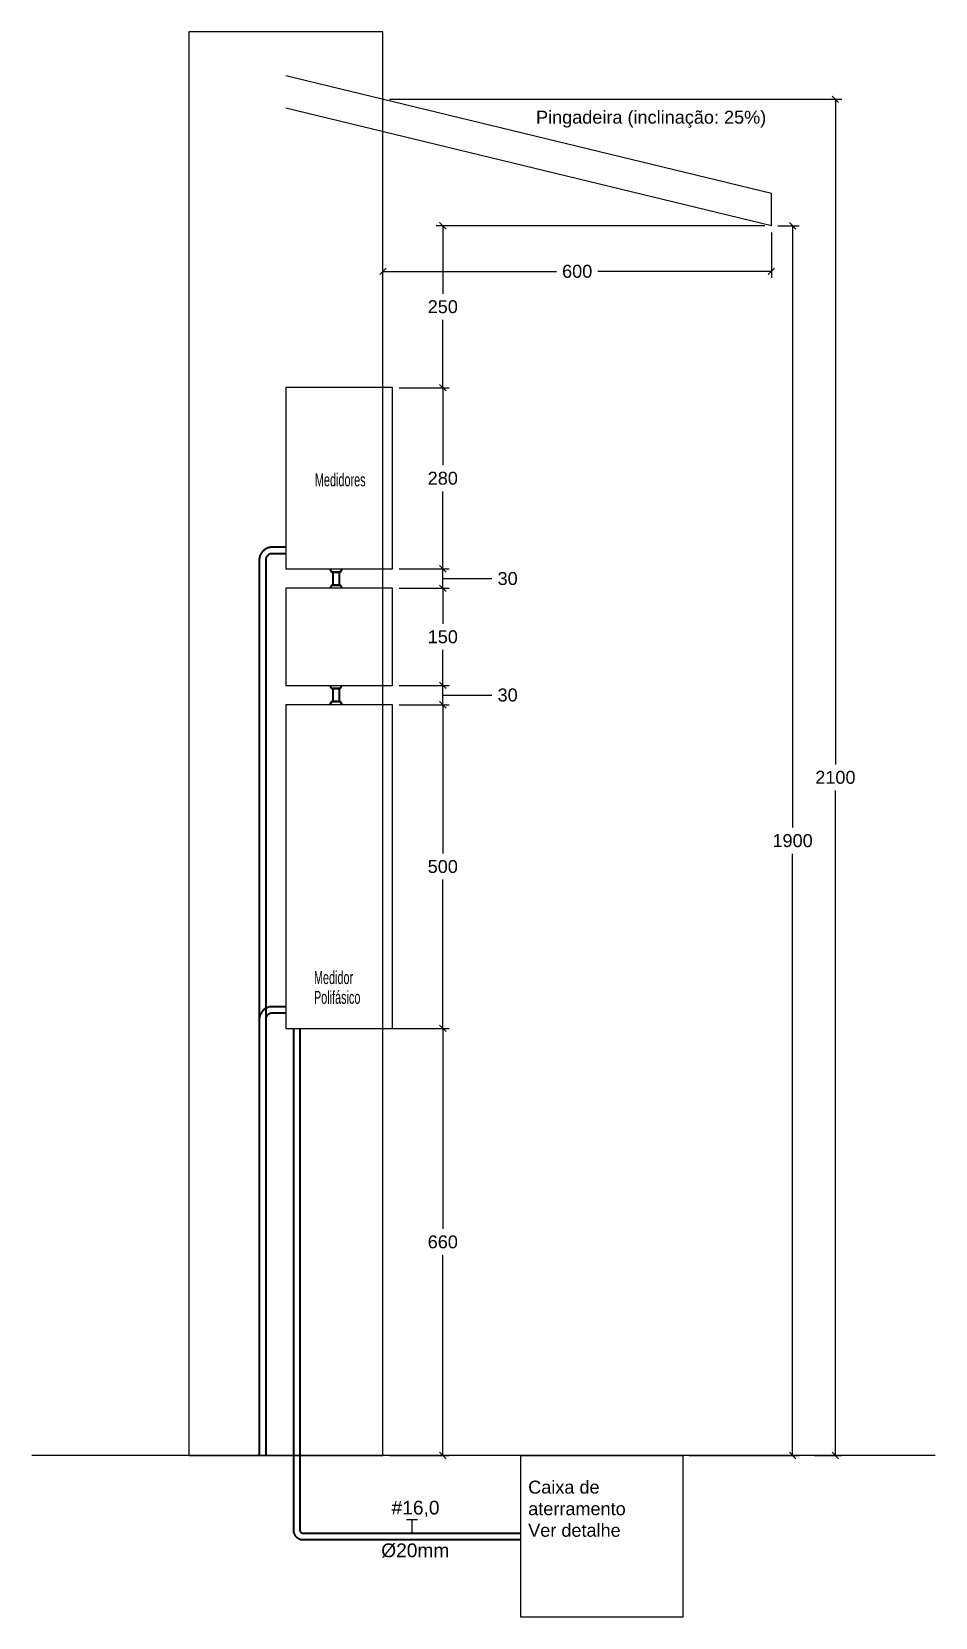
# Model space of a CAD drawing. Header units: millimetres. Extents: x 425 to 646, y 332 to 411.
# Drawn here: x 428.277 to 429.672, y 333.931 to 336.381 of the extents above; entities that cross this region are included whole.
import ezdxf
from ezdxf.enums import TextEntityAlignment as Align

# ---------------------------------------------------------------- set-up
doc = ezdxf.new("R2010")
doc.units = ezdxf.units.MM
doc.linetypes.add('HIDDEN', pattern=[0.375, 0.25, -0.125])
for name, color, linetype in [('Alvenaria', 7, 'Continuous'), ('Cotas', 1, 'Continuous'), ('DI-Textos_do_diagrama', 5, 'Continuous'), ('Elétrico', 5, 'Continuous'), ('PARA-RAIOS', 240, 'Continuous'), ('texto', 7, 'Continuous')]:
    doc.layers.add(name, color=color, linetype=linetype)
doc.layers.add('Elétrica', color=8, linetype='Continuous', lineweight=40)
doc.styles.add('ARIAL', font='arial.ttf')
doc.dimstyles.new('RICARDO-1-10', dxfattribs={"dimtxt": 0.02, "dimasz": 0.01, "dimexe": 0.01, "dimexo": 0.01, "dimgap": 0.01, "dimtad": 0, "dimtih": 1, "dimtoh": 1, "dimdec": 0, "dimlfac": 1000, "dimzin": 0, "dimdsep": 46, "dimtxsty": 'ARIAL', "dimblk": 'OBLIQUE', "dimcen": 0, "dimclrt": 4, "dimadec": 0, "dimazin": 0, "dimtfac": 1, "dimtdec": 0, "dimtofl": 0, "dimtmove": 0, "dimatfit": 3, "dimldrblk": 'CLOSEDBLANK', "dimfxl": 0, "dimtolj": 1, "dimtzin": 0, "dimarcsym": 0})

# ---------------------------------------------------------------- blocks, each defined once
blk = doc.blocks.new('_Oblique')
at = {"color": 0, "linetype": 'ByBlock', "lineweight": -2}
blk.add_line((-0.5, -0.5), (0.5, 0.5), dxfattribs=at)
blk = doc.blocks.new('*D142')
at = {"layer": 'Cotas', "color": 0, "lineweight": -2, "transparency": 16777216}
for p, q in [((428.8291, 334.8406), (428.9215, 334.8406)), ((428.9115, 334.8406), (428.9115, 334.5308)), ((428.9115, 334.1806), (428.9115, 334.4904)), ((428.8291, 334.1806), (428.9215, 334.1806))]:
    blk.add_line(p, q, dxfattribs=at)
at = {"layer": 'DEFPOINTS', "color": 0, "transparency": 16777216}
for p in [(428.8191, 334.8406), (428.9115, 334.8406), (428.8191, 334.1806)]:
    blk.add_point(p, dxfattribs=at)
at = {"layer": 'Cotas', "color": 0, "lineweight": -2, "transparency": 16777216, "xscale": 0.01, "yscale": 0.01, "zscale": 0.01}
for p, rotation in [((428.9115, 334.8406), 90), ((428.9115, 334.1806), 270)]:
    blk.add_blockref('_Oblique', p, dxfattribs=dict(at, rotation=rotation))
at = {"layer": 'Cotas', "color": 4, "transparency": 16777216, "insert": (428.9115, 334.5106), "char_height": 0.02, "attachment_point": 5, "style": 'ARIAL'}
blk.add_mtext('\\A1;660', dxfattribs=at)
blk = doc.blocks.new('_ClosedBlank')
at = {"color": 0, "linetype": 'ByBlock', "lineweight": -2}
for p, q in [((-1, 0.17), (0, 0)), ((-1, 0.17), (-1, -0.17)), ((0, 0), (-1, -0.17))]:
    blk.add_line(p, q, dxfattribs=at)
blk = doc.blocks.new('*D143')
at = {"layer": 'Cotas', "color": 0, "lineweight": -2, "transparency": 16777216}
for p, q in [((428.8441, 335.3406), (428.9215, 335.3406)), ((428.9115, 335.3406), (428.9115, 335.1108)), ((428.9115, 334.8406), (428.9115, 335.0704)), ((428.8291, 334.8406), (428.9215, 334.8406))]:
    blk.add_line(p, q, dxfattribs=at)
at = {"layer": 'DEFPOINTS', "color": 0, "transparency": 16777216}
for p in [(428.8341, 335.3406), (428.9115, 335.3406), (428.8191, 334.8406)]:
    blk.add_point(p, dxfattribs=at)
at = {"layer": 'Cotas', "color": 0, "lineweight": -2, "transparency": 16777216, "xscale": 0.01, "yscale": 0.01, "zscale": 0.01}
for p, rotation in [((428.9115, 335.3406), 90), ((428.9115, 334.8406), 270)]:
    blk.add_blockref('_Oblique', p, dxfattribs=dict(at, rotation=rotation))
at = {"layer": 'Cotas', "color": 4, "transparency": 16777216, "insert": (428.9115, 335.0906), "char_height": 0.02, "attachment_point": 5, "style": 'ARIAL'}
blk.add_mtext('\\A1;500', dxfattribs=at)
blk = doc.blocks.new('*D144')
at = {"layer": 'Cotas', "color": 0, "lineweight": -2, "transparency": 16777216}
for p, q in [((428.8441, 335.3706), (428.9215, 335.3706)), ((428.9115, 335.3406), (428.9115, 335.3706)), ((428.8441, 335.3406), (428.9215, 335.3406)), ((428.9115, 335.3556), (428.9674, 335.3556)), ((428.9674, 335.3556), (428.9874, 335.3556))]:
    blk.add_line(p, q, dxfattribs=at)
at = {"layer": 'DEFPOINTS', "color": 0, "transparency": 16777216}
for p in [(428.8341, 335.3706), (428.9115, 335.3706), (428.8341, 335.3406)]:
    blk.add_point(p, dxfattribs=at)
at = {"layer": 'Cotas', "color": 0, "lineweight": -2, "transparency": 16777216, "xscale": 0.01, "yscale": 0.01, "zscale": 0.01}
for p, rotation in [((428.9115, 335.3706), 90), ((428.9115, 335.3406), 270)]:
    blk.add_blockref('_Oblique', p, dxfattribs=dict(at, rotation=rotation))
at = {"layer": 'Cotas', "color": 4, "transparency": 16777216, "insert": (429.0117, 335.3556), "char_height": 0.02, "attachment_point": 5, "style": 'ARIAL'}
blk.add_mtext('\\A1;30', dxfattribs=at)
blk = doc.blocks.new('*D145')
at = {"layer": 'Cotas', "color": 0, "lineweight": -2, "transparency": 16777216}
for p, q in [((428.8441, 335.5206), (428.9215, 335.5206)), ((428.9115, 335.5206), (428.9115, 335.4658)), ((428.9115, 335.3706), (428.9115, 335.4254)), ((428.8441, 335.3706), (428.9215, 335.3706))]:
    blk.add_line(p, q, dxfattribs=at)
at = {"layer": 'DEFPOINTS', "color": 0, "transparency": 16777216}
for p in [(428.8341, 335.5206), (428.9115, 335.5206), (428.8341, 335.3706)]:
    blk.add_point(p, dxfattribs=at)
at = {"layer": 'Cotas', "color": 0, "lineweight": -2, "transparency": 16777216, "xscale": 0.01, "yscale": 0.01, "zscale": 0.01}
for p, rotation in [((428.9115, 335.5206), 90), ((428.9115, 335.3706), 270)]:
    blk.add_blockref('_Oblique', p, dxfattribs=dict(at, rotation=rotation))
at = {"layer": 'Cotas', "color": 4, "transparency": 16777216, "insert": (428.9115, 335.4456), "char_height": 0.02, "attachment_point": 5, "style": 'ARIAL'}
blk.add_mtext('\\A1;150', dxfattribs=at)
blk = doc.blocks.new('*D146')
at = {"layer": 'Cotas', "color": 0, "lineweight": -2, "transparency": 16777216}
for p, q in [((428.8441, 335.5506), (428.9215, 335.5506)), ((428.9115, 335.5206), (428.9115, 335.5506)), ((428.9115, 335.5356), (428.9674, 335.5356)), ((428.9674, 335.5356), (428.9874, 335.5356)), ((428.8441, 335.5206), (428.9215, 335.5206))]:
    blk.add_line(p, q, dxfattribs=at)
at = {"layer": 'DEFPOINTS', "color": 0, "transparency": 16777216}
for p in [(428.8341, 335.5506), (428.9115, 335.5506), (428.8341, 335.5206)]:
    blk.add_point(p, dxfattribs=at)
at = {"layer": 'Cotas', "color": 0, "lineweight": -2, "transparency": 16777216, "xscale": 0.01, "yscale": 0.01, "zscale": 0.01}
for p, rotation in [((428.9115, 335.5506), 90), ((428.9115, 335.5206), 270)]:
    blk.add_blockref('_Oblique', p, dxfattribs=dict(at, rotation=rotation))
at = {"layer": 'Cotas', "color": 4, "transparency": 16777216, "insert": (429.0117, 335.5356), "char_height": 0.02, "attachment_point": 5, "style": 'ARIAL'}
blk.add_mtext('\\A1;30', dxfattribs=at)
blk = doc.blocks.new('*D147')
at = {"layer": 'Cotas', "color": 0, "lineweight": -2, "transparency": 16777216}
for p, q in [((428.8441, 335.8306), (428.9215, 335.8306)), ((428.9115, 335.8306), (428.9115, 335.7108)), ((428.9115, 335.5506), (428.9115, 335.6704)), ((428.8441, 335.5506), (428.9215, 335.5506))]:
    blk.add_line(p, q, dxfattribs=at)
at = {"layer": 'DEFPOINTS', "color": 0, "transparency": 16777216}
for p in [(428.8341, 335.8306), (428.9115, 335.8306), (428.8341, 335.5506)]:
    blk.add_point(p, dxfattribs=at)
at = {"layer": 'Cotas', "color": 0, "lineweight": -2, "transparency": 16777216, "xscale": 0.01, "yscale": 0.01, "zscale": 0.01}
for p, rotation in [((428.9115, 335.8306), 90), ((428.9115, 335.5506), 270)]:
    blk.add_blockref('_Oblique', p, dxfattribs=dict(at, rotation=rotation))
at = {"layer": 'Cotas', "color": 4, "transparency": 16777216, "insert": (428.9115, 335.6906), "char_height": 0.02, "attachment_point": 5, "style": 'ARIAL'}
blk.add_mtext('\\A1;280', dxfattribs=at)
blk = doc.blocks.new('*D148')
at = {"layer": 'Cotas', "color": 0, "lineweight": -2, "transparency": 16777216}
for p, q in [((429.4091, 336.0806), (428.9015, 336.0806)), ((428.9115, 336.0806), (428.9115, 335.9758)), ((428.9115, 335.8306), (428.9115, 335.9354)), ((428.8441, 335.8306), (428.9215, 335.8306))]:
    blk.add_line(p, q, dxfattribs=at)
at = {"layer": 'DEFPOINTS', "color": 0, "transparency": 16777216}
for p in [(428.9115, 336.0806), (429.4191, 336.0806), (428.8341, 335.8306)]:
    blk.add_point(p, dxfattribs=at)
at = {"layer": 'Cotas', "color": 0, "lineweight": -2, "transparency": 16777216, "xscale": 0.01, "yscale": 0.01, "zscale": 0.01}
for p, rotation in [((428.9115, 336.0806), 90), ((428.9115, 335.8306), 270)]:
    blk.add_blockref('_Oblique', p, dxfattribs=dict(at, rotation=rotation))
at = {"layer": 'Cotas', "color": 4, "transparency": 16777216, "insert": (428.9115, 335.9556), "char_height": 0.02, "attachment_point": 5, "style": 'ARIAL'}
blk.add_mtext('\\A1;250', dxfattribs=at)
blk = doc.blocks.new('*D149')
at = {"layer": 'Cotas', "color": 0, "lineweight": -2, "transparency": 16777216}
for p, q in [((429.4191, 336.0706), (429.4191, 336.0003)), ((428.8191, 335.8406), (428.8191, 336.0203)), ((428.8191, 336.0103), (429.087, 336.0103)), ((429.4191, 336.0103), (429.1512, 336.0103))]:
    blk.add_line(p, q, dxfattribs=at)
at = {"layer": 'DEFPOINTS', "color": 0, "transparency": 16777216}
for p in [(429.4191, 336.0806), (429.4191, 336.0103), (428.8191, 335.8306)]:
    blk.add_point(p, dxfattribs=at)
at = {"layer": 'Cotas', "color": 0, "lineweight": -2, "transparency": 16777216, "xscale": 0.01, "yscale": 0.01, "zscale": 0.01, "rotation": 180}
blk.add_blockref('_Oblique', (428.8191, 336.0103), dxfattribs=at)
at = {"layer": 'Cotas', "color": 0, "lineweight": -2, "transparency": 16777216, "xscale": 0.01, "yscale": 0.01, "zscale": 0.01}
blk.add_blockref('_Oblique', (429.4191, 336.0103), dxfattribs=at)
at = {"layer": 'Cotas', "color": 4, "transparency": 16777216, "insert": (429.1191, 336.0103), "char_height": 0.02, "attachment_point": 5, "style": 'ARIAL'}
blk.add_mtext('\\A1;600', dxfattribs=at)
blk = doc.blocks.new('*D150')
at = {"layer": 'Cotas', "color": 0, "lineweight": -2, "transparency": 16777216}
for p, q in [((429.4291, 336.0806), (429.4618, 336.0806)), ((429.4518, 336.0806), (429.4518, 335.1508)), ((429.4518, 334.1806), (429.4518, 335.1104)), ((429.2923, 334.1806), (429.4618, 334.1806))]:
    blk.add_line(p, q, dxfattribs=at)
at = {"layer": 'DEFPOINTS', "color": 0, "transparency": 16777216}
for p in [(429.4191, 336.0806), (429.2823, 334.1806), (429.4518, 334.1806)]:
    blk.add_point(p, dxfattribs=at)
at = {"layer": 'Cotas', "color": 0, "lineweight": -2, "transparency": 16777216, "xscale": 0.01, "yscale": 0.01, "zscale": 0.01}
for p, rotation in [((429.4518, 336.0806), 90), ((429.4518, 334.1806), 270)]:
    blk.add_blockref('_Oblique', p, dxfattribs=dict(at, rotation=rotation))
at = {"layer": 'Cotas', "color": 4, "transparency": 16777216, "insert": (429.4518, 335.1306), "char_height": 0.02, "attachment_point": 5, "style": 'ARIAL'}
blk.add_mtext('\\A1;1900', dxfattribs=at)
blk = doc.blocks.new('*D151')
at = {"layer": 'Cotas', "color": 0, "lineweight": -2, "transparency": 16777216}
for p, q in [((428.8291, 336.2762), (429.5279, 336.2762)), ((429.5179, 336.2762), (429.5179, 335.2486)), ((429.5179, 334.1806), (429.5179, 335.2082)), ((429.4854, 334.1806), (429.5279, 334.1806))]:
    blk.add_line(p, q, dxfattribs=at)
at = {"layer": 'DEFPOINTS', "color": 0, "transparency": 16777216}
for p in [(428.8191, 336.2762), (429.5179, 336.2762), (429.4754, 334.1806)]:
    blk.add_point(p, dxfattribs=at)
at = {"layer": 'Cotas', "color": 0, "lineweight": -2, "transparency": 16777216, "xscale": 0.01, "yscale": 0.01, "zscale": 0.01}
for p, rotation in [((429.5179, 336.2762), 90), ((429.5179, 334.1806), 270)]:
    blk.add_blockref('_Oblique', p, dxfattribs=dict(at, rotation=rotation))
at = {"layer": 'Cotas', "color": 4, "transparency": 16777216, "insert": (429.5179, 335.2284), "char_height": 0.02, "attachment_point": 5, "style": 'ARIAL'}
blk.add_mtext('\\A1;2100', dxfattribs=at)

msp = doc.modelspace()

# ---------------------------------------------------------------- linework, layer by layer
at = {"layer": 'Alvenaria'}
for p, q in [((429.41909, 336.08063), (428.66909, 336.26263)), ((429.67218, 334.18063), (428.27661, 334.18063))]:
    msp.add_line(p, q, dxfattribs=at)
for points in [[(428.51909, 334.18063), (428.81909, 334.18063), (428.81909, 336.08063), (428.81909, 336.38063), (428.51909, 336.38063), (428.51909, 334.18063)], [(429.03225, 334.18063), (429.28225, 334.18063), (429.28225, 333.93063), (429.03225, 333.93063)]]:
    msp.add_lwpolyline(points, close=True, dxfattribs=at)
msp.add_lwpolyline([(429.41909, 336.08063), (429.41909, 336.13063), (428.66909, 336.31263)], dxfattribs=at)
at = {"layer": 'Elétrica'}
for p, q in [((428.74159, 335.54563), (428.74159, 335.52563)), ((428.75159, 335.54563), (428.75159, 335.52563)), ((428.74159, 335.36563), (428.74159, 335.34563)), ((428.75159, 335.36563), (428.75159, 335.34563))]:
    msp.add_line(p, q, dxfattribs=at)
at = {"layer": 'Elétrica', "linetype": 'HIDDEN', "ltscale": 10}
for points in [[(428.66909, 335.58409), (428.648, 335.58409, 0.4142136), (428.628, 335.56409), (428.628, 334.67063)], [(428.66909, 335.57409), (428.648, 335.57409, 0.4142136), (428.638, 335.56409), (428.638, 334.67063)], [(428.66909, 334.87409), (428.648, 334.87409, 0.4142136), (428.628, 334.85409), (428.628, 334.18063)], [(428.66909, 334.86409), (428.648, 334.86409, 0.4142136), (428.638, 334.85409), (428.638, 334.18063)], [(428.68068, 334.84063), (428.68068, 334.06563, 0.4142136), (428.69568, 334.05063), (429.03225, 334.05063)], [(428.69068, 334.84063), (428.69068, 334.06563, 0.4142136), (428.69568, 334.06063), (429.03225, 334.06063)]]:
    msp.add_lwpolyline(points, format="xyb", dxfattribs=at)
at = {"layer": 'Elétrica'}
for points in [[(428.73684, 335.55063), (428.74034, 335.54563), (428.75284, 335.54563)], [(428.75635, 335.55063), (428.75284, 335.54563), (428.74034, 335.54563)], [(428.73684, 335.52063), (428.74034, 335.52563), (428.75284, 335.52563)], [(428.75635, 335.52063), (428.75284, 335.52563), (428.74034, 335.52563)], [(428.73684, 335.37063), (428.74034, 335.36563), (428.75284, 335.36563)], [(428.75635, 335.37063), (428.75284, 335.36563), (428.74034, 335.36563)], [(428.73684, 335.34063), (428.74034, 335.34563), (428.75284, 335.34563)], [(428.75635, 335.34063), (428.75284, 335.34563), (428.74034, 335.34563)]]:
    msp.add_lwpolyline(points, dxfattribs=at)
at = {"layer": 'Elétrico'}
for points in [[(428.83409, 335.55063), (428.83409, 335.83063), (428.66909, 335.83063), (428.66909, 335.55063), (428.83409, 335.55063)], [(428.83409, 335.37063), (428.83409, 335.52063), (428.66909, 335.52063), (428.66909, 335.37063), (428.83409, 335.37063)], [(428.83409, 334.84063), (428.83409, 335.34063), (428.66909, 335.34063), (428.66909, 334.84063), (428.83409, 334.84063)]]:
    msp.add_lwpolyline(points, dxfattribs=at)
at = {"layer": 'PARA-RAIOS', "color": 3}
for p, q in [((428.85547, 334.08181), (428.87247, 334.08181)), ((428.86397, 334.06063), (428.86397, 334.08181))]:
    msp.add_line(p, q, dxfattribs=at)

# ---------------------------------------------------------------- texts
at = {"layer": 'DI-Textos_do_diagrama', "linetype": 'Continuous', "style": 'ARIAL'}
for s, p in [('#16,0', (428.86944, 334.08315)), ('%%C20mm', (428.86904, 334.01715))]:
    msp.add_text(s, height=0.02118, dxfattribs=at).set_placement(p, align=Align.BOTTOM_CENTER)
at = {"layer": 'texto', "color": 2, "style": 'ARIAL'}
msp.add_text('Pingadeira (inclinação: 25%%%)', height=0.02, dxfattribs=at).set_placement((429.05548, 336.23854))
at = {"layer": 'texto', "style": 'ARIAL', "width": 0.6}
for s, p in [('Medidores', (428.71401, 335.6782)), ('Medidor', (428.71251, 334.90908)), ('Polifásico', (428.71251, 334.87853))]:
    msp.add_text(s, height=0.02, dxfattribs=at).set_placement(p)
at = {"layer": 'texto', "linetype": 'Continuous', "insert": (429.04343, 334.09828), "char_height": 0.02, "attachment_point": 4, "style": 'ARIAL'}
msp.add_mtext('Caixa de \\Paterramento\\PVer detalhe', dxfattribs=at)

# ---------------------------------------------------------------- dimensions: what is measured, and where the dimension line sits
at = {"layer": 'Cotas'}
dim = msp.add_linear_dim(base=(429.51788, 336.27623), p1=(429.47542, 334.18063), p2=(428.81909, 336.27623), angle=90, text='2100', dimstyle='RICARDO-1-10', dxfattribs=at)
dim.commit()
dim.dimension.update_dxf_attribs({"geometry": '*D151', "text_midpoint": (429.51788, 335.22843)})
dim = msp.add_linear_dim(base=(429.41909, 336.01032), p1=(428.81909, 335.83063), p2=(429.41909, 336.08063), dimstyle='RICARDO-1-10', dxfattribs=at)
dim.commit()
dim.dimension.update_dxf_attribs({"geometry": '*D149', "text_midpoint": (429.11909, 336.01032)})
for base, p1, p2, picture, middle in [((428.91153, 336.08063), (428.83409, 335.83063), (429.41909, 336.08063), '*D148', (428.91153, 335.95563)), ((428.91153, 335.83063), (428.83409, 335.55063), (428.83409, 335.83063), '*D147', (428.91153, 335.69063)), ((428.91153, 335.55063), (428.83409, 335.52063), (428.83409, 335.55063), '*D146', (428.9974, 335.53563)), ((428.91153, 335.52063), (428.83409, 335.37063), (428.83409, 335.52063), '*D145', (428.91153, 335.44563)), ((428.91153, 335.37063), (428.83409, 335.34063), (428.83409, 335.37063), '*D144', (428.9974, 335.35563)), ((428.91153, 335.34063), (428.81909, 334.84063), (428.83409, 335.34063), '*D143', (428.91153, 335.09063))]:
    dim = msp.add_linear_dim(base=base, p1=p1, p2=p2, angle=90, dimstyle='RICARDO-1-10', override={"dimtmove": 1}, dxfattribs=at)
    dim.commit()
    dim.dimension.update_dxf_attribs({"geometry": picture, "text_midpoint": middle})
for base, p1, p2, picture, middle in [((429.45178, 334.18063), (429.41909, 336.08063), (429.28225, 334.18063), '*D150', (429.45178, 335.13063)), ((428.91153, 334.84063), (428.81909, 334.18063), (428.81909, 334.84063), '*D142', (428.91153, 334.51063))]:
    dim = msp.add_linear_dim(base=base, p1=p1, p2=p2, angle=90, dimstyle='RICARDO-1-10', dxfattribs=at)
    dim.commit()
    dim.dimension.update_dxf_attribs({"geometry": picture, "text_midpoint": middle})

doc.saveas('drawing.dxf')
